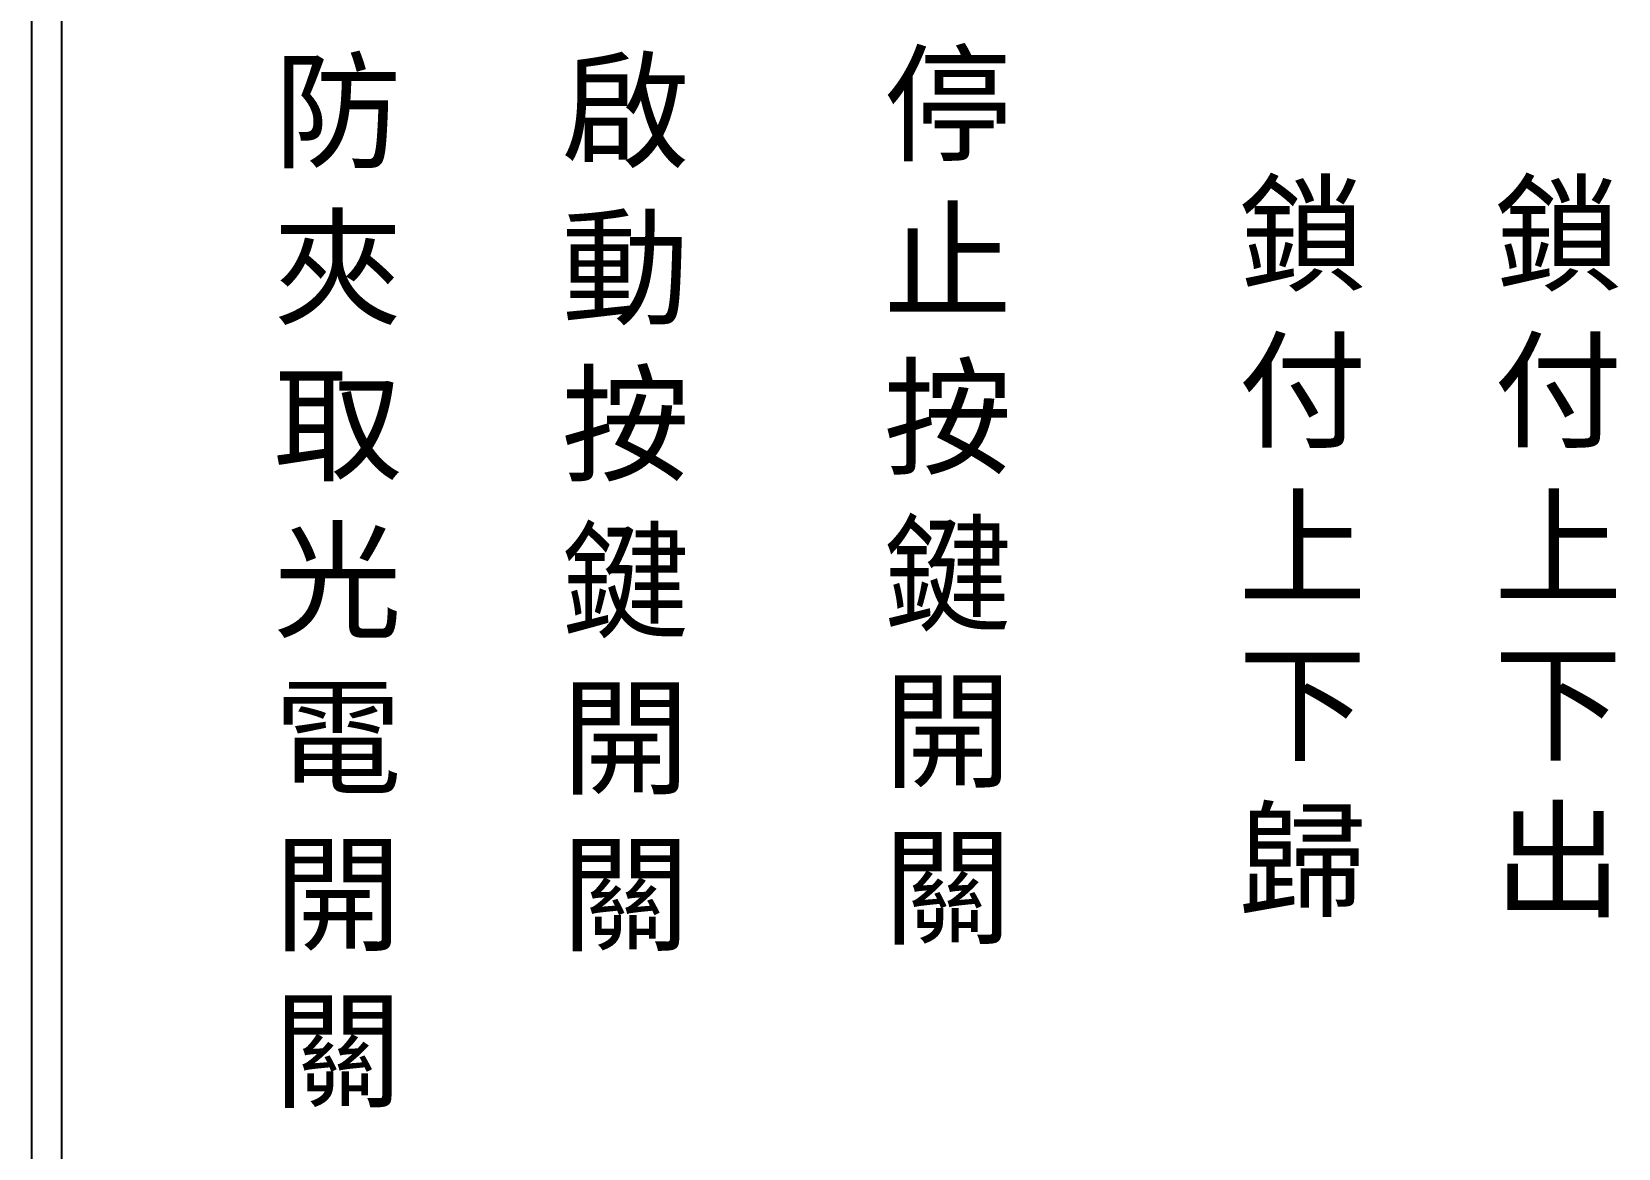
# Model space of a CAD drawing. Extents: x 325 to 612, y 3 to 207.
# Drawn here: x 325.3 to 391.2, y 52.2 to 98.6 of the extents above; entities that cross this region are included whole.
import ezdxf

# ---------------------------------------------------------------- set-up
doc = ezdxf.new("R2010")
doc.units = 0
doc.layers.add('圖框層', color=7, linetype='CONTINUOUS')
doc.layers.add('標尺寸層', color=3, linetype='CONTINUOUS')
doc.styles.add('CNS', font='romanc.shx', dxfattribs={"bigfont": 'chineset.shx'})

msp = doc.modelspace()

# ---------------------------------------------------------------- linework, layer by layer
at = {"layer": '圖框層', "color": 7}
for p, q in [((325.319, 3), (325.319, 206.969)), ((326.569, 4.25), (326.569, 205.719))]:
    msp.add_line(p, q, dxfattribs=at)

# ---------------------------------------------------------------- texts
at = {"layer": '標尺寸層', "color": 7, "char_height": 3.9, "width": 4.96081, "style": 'CNS'}
for s, insert, attachment_point in [('{\\fDFKai-SB|b0|i0|c136|p65;防夾取光電開關}', (335.367, 97.234), 1), ('{\\fDFKai-SB|b0|i0|c136|p65;啟動按鍵開關}', (347.309, 97.234), 1), ('{\\fDFKai-SB|b0|i0|c136|p65;停止按鍵開關}', (363.341, 79.099), 5), ('{\\fDFKai-SB|b0|i0|c136|p65;鎖付上下歸}', (378.068, 76.973), 5), ('{\\fDFKai-SB|b0|i0|c136|p65;鎖付上下出}', (388.683, 76.973), 5)]:
    msp.add_mtext(s, dxfattribs=dict(at, insert=insert, attachment_point=attachment_point))

doc.saveas('drawing.dxf')
